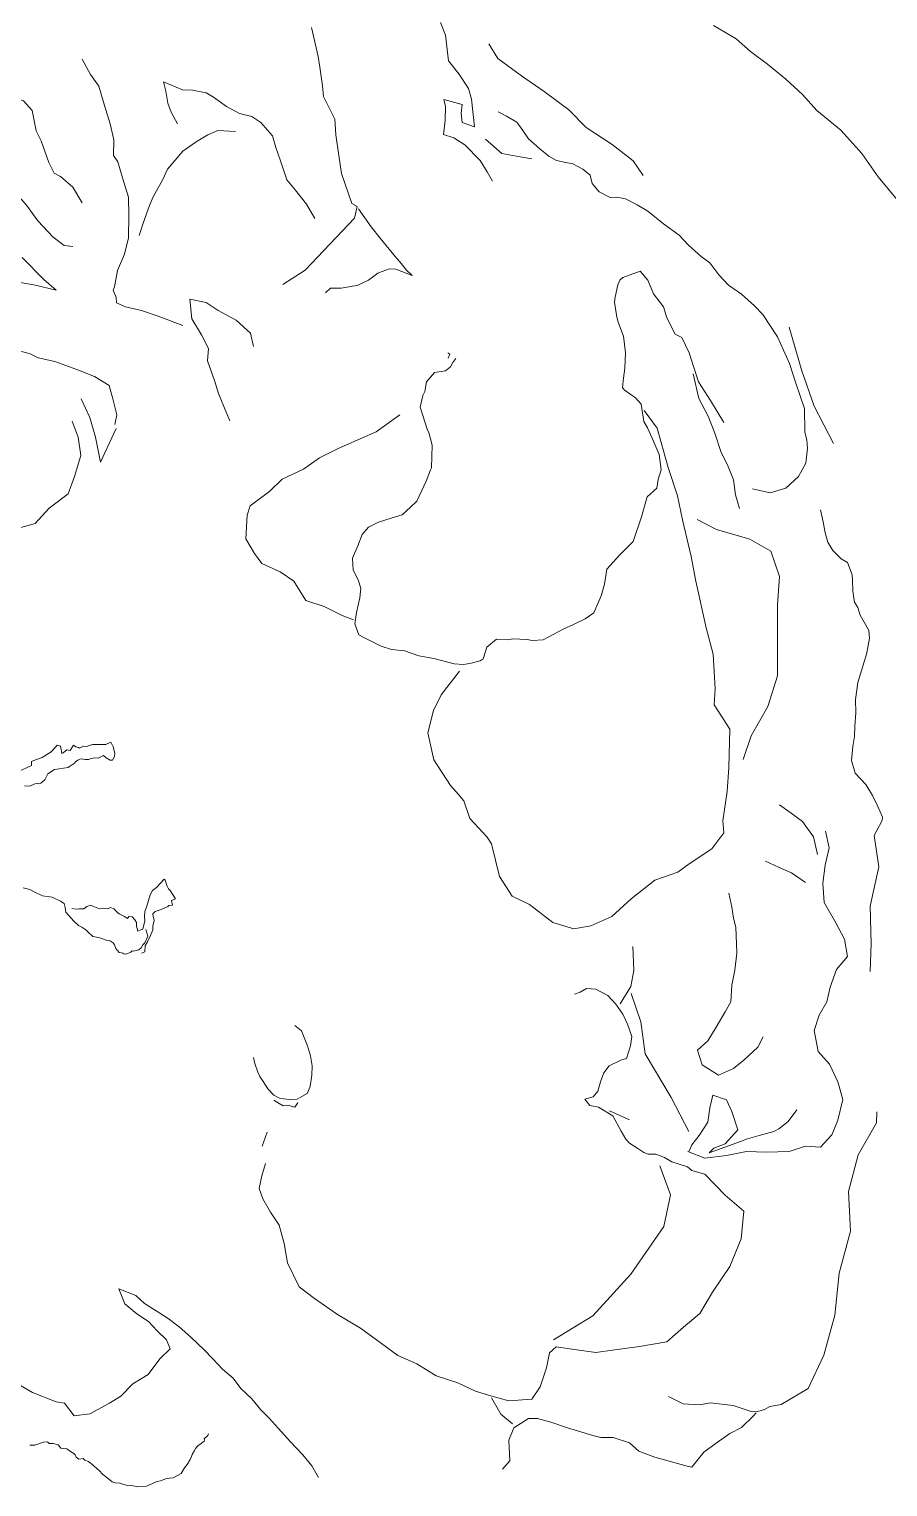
# Model space of a CAD drawing. Extents: x 683321 to 688873, y 7661944 to 7668387.
# Drawn here: x 685194.4 to 685359.1, y 7664248.9 to 7664528.6 of the extents above; entities that cross this region are included whole.
import ezdxf

# ---------------------------------------------------------------- set-up
doc = ezdxf.new("R2010")
doc.units = 0
doc.header["$MEASUREMENT"] = 0
doc.layers.add('01 CRESTA_Line', color=3, linetype='Continuous', lineweight=20)

msp = doc.modelspace()

# ---------------------------------------------------------------- linework, layer by layer
at = {"layer": '01 CRESTA_Line'}
for points in [[(685204.61, 7664495.29, 4215.6), (685202.82, 7664498.28, 4217.39), (685200.43, 7664500.32, 4217.46), (685199.24, 7664500.96, 4216.79), (685198.22, 7664503.05, 4216.8), (685196.76, 7664507.18, 4217.44), (685195.8, 7664509.11, 4217.53), (685194.98, 7664512.97, 4216.91), (685193.32, 7664514.83, 4216.83), (685191.01, 7664515.7, 4216.66), (685189.36, 7664518.38, 4215.74), (685187.35, 7664521.62, 4214.94), (685186.06, 7664523.59, 4214.8), (685184.7, 7664525.67, 4214), (685182.91, 7664528.21, 4213.83)], [(685243.09, 7664479.64, 4214.17), (685247.37, 7664482.38, 4214.47), (685256.85, 7664492.31, 4215.29), (685257.32, 7664494.61, 4215.3), (685256.33, 7664495.16, 4215.3), (685254.33, 7664500.92, 4214.57), (685253.8, 7664504.36, 4214.62), (685253.25, 7664508.34, 4214.5), (685253.05, 7664511.31, 4214.97), (685250.91, 7664515.7, 4215.74), (685250.68, 7664517.75, 4215.93), (685250.16, 7664521.29, 4216.02), (685249.84, 7664523.33, 4216.28), (685248.59, 7664528.92, 4217.7)], [(685283.3, 7664499.46, 4211.35), (685282.3, 7664501.24, 4212.14), (685280.95, 7664503.4, 4213), (685278.02, 7664506.41, 4213.86), (685275.91, 7664507.73, 4213.41), (685273.91, 7664508.4, 4212.95), (685274.2, 7664511.17, 4212.92), (685274.32, 7664513.78, 4213.02), (685273.98, 7664515.14, 4213.27), (685277.49, 7664514.15, 4211.94), (685277.27, 7664512.49, 4211.77), (685277.51, 7664510.69, 4211.66), (685279.82, 7664509.85, 4211.85), (685279.29, 7664515.15, 4212.48), (685278.7, 7664517.24, 4212.89), (685276.87, 7664520.02, 4213.54), (685274.84, 7664522.53, 4214.19), (685274.32, 7664527.42, 4214.18), (685273.32, 7664529.86, 4213.51)], [(685325.69, 7664529.3, 4209.13), (685330.06, 7664526.76, 4209.09), (685332.79, 7664524.31, 4209.17), (685336.05, 7664521.86, 4209.22), (685339.59, 7664518.98, 4209.04), (685342.75, 7664516.07, 4209.29), (685345.53, 7664513, 4209.39), (685350.14, 7664509.22, 4209.59), (685354.11, 7664504.76, 4209.61), (685357.29, 7664500.29, 4209.82), (685360.97, 7664495.77, 4209.77)], [(685282.58, 7664525.78, 4208.52), (685284.31, 7664522.97, 4209.04), (685288.89, 7664519.64, 4209.32), (685293.2, 7664516.63, 4209.21), (685297.94, 7664513.14, 4209.23), (685301.27, 7664509.72, 4209.34), (685306.26, 7664506.49, 4209.42), (685310.28, 7664503.35, 4208.83), (685312.17, 7664500.51, 4208.82)], [(685204.58, 7664522.82, 4214.21), (685206.21, 7664519.89, 4214.22), (685207.82, 7664517.67, 4214.17), (685208.86, 7664513.97, 4214.33), (685209.99, 7664510.42, 4214.57), (685210.67, 7664507.4, 4215.22), (685210.62, 7664504.35, 4215.15), (685211.46, 7664503.13, 4216), (685212.33, 7664500.07, 4215.7), (685213.48, 7664496.37, 4215.73), (685213.56, 7664492.84, 4215.46), (685213.46, 7664488.57, 4215.73), (685212.7, 7664485.41, 4216.11), (685211.35, 7664482.28, 4215.59), (685210.79, 7664479.16, 4216.06), (685210.56, 7664478.53, 4216.28), (685211.11, 7664477.14, 4215.76), (685211.17, 7664476.07, 4215.31), (685212.92, 7664475.33, 4214.73), (685216, 7664474.6, 4213.94), (685218.96, 7664473.6, 4213.22), (685223.91, 7664471.72, 4212.97)], [(685175.22, 7664519, 4214.93), (685176.78, 7664517.11, 4215.45), (685178.37, 7664515.17, 4216), (685179.13, 7664514.06, 4216.62), (685182.66, 7664509.54, 4217.28), (685185.74, 7664505.24, 4217.09), (685188.81, 7664500.97, 4217.11), (685191.52, 7664497.6, 4217.11), (685193.91, 7664494.86, 4217.03), (685196.13, 7664491.8, 4216.8), (685199.04, 7664488.68, 4216.11), (685201.14, 7664487.07, 4215.93), (685202.83, 7664486.92, 4216.07)], [(685249.21, 7664492.28, 4214.66), (685247.6, 7664495.03, 4214.68), (685245.43, 7664497.79, 4214.14), (685243.83, 7664499.69, 4214.74), (685242.63, 7664503.37, 4214.77), (685241.76, 7664505.92, 4215.22), (685241.1, 7664508.17, 4215.5), (685238.85, 7664510.72, 4216.73), (685237.17, 7664511.86, 4216.63), (685234.77, 7664512.4, 4215.96), (685232.31, 7664513.79, 4215.26), (685229.76, 7664515.54, 4215.3), (685228.41, 7664516.37, 4215.22), (685225.78, 7664516.92, 4214.59), (685223.83, 7664516.99, 4214.74), (685221.44, 7664518.01, 4214.72), (685220.17, 7664518.51, 4214.44), (685220.67, 7664516.68, 4213.76), (685221.05, 7664514.41, 4213.05), (685221.69, 7664512.68, 4212.5), (685222.88, 7664510.42, 4211.56)], [(685333.2, 7664440.41, 4214.55), (685336.58, 7664439.65, 4214.6), (685339.54, 7664440.51, 4215.2), (685342.01, 7664442.75, 4214.54), (685343.42, 7664445.35, 4214.69), (685343.71, 7664448.19, 4215.07), (685343.6, 7664449.72, 4214.96), (685343.22, 7664451.35, 4215.19), (685343.14, 7664455.85, 4215.04), (685341.46, 7664460.68, 4215.12), (685340.27, 7664464.47, 4215.16), (685337.94, 7664469.6, 4215.11), (685335.16, 7664473.84, 4214.63), (685333.55, 7664475.51, 4214.18), (685331.07, 7664477.76, 4213.61), (685328.56, 7664479.48, 4213.31), (685326.72, 7664481.47, 4213.08), (685325.01, 7664483.75, 4212.93), (685323.33, 7664485, 4212.83), (685320.92, 7664487.16, 4212.46), (685319.12, 7664489.08, 4212.48), (685316.11, 7664491.24, 4212.16), (685313.08, 7664493.71, 4211.68), (685311.04, 7664494.92, 4211.28), (685308.83, 7664496.05, 4211.08), (685307.15, 7664496.4, 4211.08), (685305.86, 7664496.3, 4211.51), (685303.79, 7664497.37, 4211.14), (685302.39, 7664499.02, 4210.13), (685302.03, 7664500.62, 4209.56), (685300.63, 7664501.74, 4209.73), (685298.69, 7664502.78, 4209.48), (685297.05, 7664503.09, 4209.5), (685295.57, 7664503.39, 4209.42), (685294.11, 7664504.26, 4209.66), (685292.39, 7664505.67, 4209.63), (685290.23, 7664507.56, 4208.95), (685289.11, 7664509.17, 4209.02), (685287.97, 7664510.76, 4208.96), (685285.99, 7664511.92, 4208.91), (685284.41, 7664512.74, 4209.22)], [(685234.03, 7664508.99, 4213.85), (685230.62, 7664509.17, 4213.68), (685228.68, 7664508.33, 4213.16), (685226.45, 7664506.98, 4213.2), (685223.92, 7664505.2, 4213.6), (685220.94, 7664501.73, 4213.88), (685220.09, 7664499.79, 4214.17), (685218.2, 7664496.45, 4214.6), (685217.53, 7664494.74, 4214.74), (685216.31, 7664491.41, 4214.84), (685215.55, 7664489.02, 4215.24)], [(685290.87, 7664503.75, 4209.14), (685288.61, 7664504.13, 4209.62), (685285.1, 7664504.74, 4211.14), (685281.97, 7664507.47, 4211.82)], [(685251.28, 7664477.99, 4215.85), (685252.22, 7664478.92, 4215.93), (685254.29, 7664478.88, 4215.97), (685256.48, 7664479.28, 4215.67), (685257.35, 7664479.4, 4215.52), (685259.54, 7664480.47, 4215.35), (685261.3, 7664481.81, 4215.45), (685262.17, 7664482.1, 4215.24), (685263.55, 7664482.59, 4215.1), (685264.78, 7664482.56, 4214.91), (685267.87, 7664481.37, 4214.98), (685266.8, 7664482.34, 4215.33), (685265.51, 7664483.96, 4215.17), (685264.65, 7664484.97, 4215.06), (685261.73, 7664488.51, 4214.55), (685260.05, 7664490.65, 4214.81), (685257.6, 7664494.15, 4215.17)], [(685193.07, 7664484.77, 4216.71), (685197.23, 7664480.56, 4216.34), (685199.6, 7664478.53, 4216.04), (685195.31, 7664479.53, 4215.75), (685191.94, 7664480.15, 4215.71)], [(685327.69, 7664453.12, 4214.68), (685325.14, 7664457.35, 4215.47), (685322.81, 7664460.97, 4215.45), (685321.94, 7664463.66, 4215.1), (685321, 7664466.52, 4215.11), (685319.6, 7664469.45, 4215.07), (685318.33, 7664470.11, 4214.8), (685316.76, 7664473.23, 4214.13), (685316.12, 7664475.31, 4214.34), (685314.16, 7664477.84, 4214.86), (685313.09, 7664480.46, 4214.35), (685311.65, 7664482.17, 4214.87), (685308.29, 7664480.97, 4214.73), (685307.72, 7664480.44, 4214.95), (685307.33, 7664479.53, 4215.14), (685306.83, 7664477.19, 4215.7), (685306.72, 7664476.22, 4215.8), (685307.16, 7664473.33, 4215.83), (685307.38, 7664472.37, 4215.83), (685308.41, 7664469.72, 4216.22), (685308.79, 7664466.48, 4217.02), (685308.67, 7664463.59, 4217.28), (685308.43, 7664461.63, 4216.86), (685308.22, 7664459.84, 4216.5), (685308.53, 7664459.41, 4216.82), (685310.72, 7664457.89, 4217.81), (685311.81, 7664456.67, 4218.5), (685312.35, 7664453.35, 4219.25), (685313.01, 7664452.12, 4219.47), (685313.92, 7664450.16, 4219.39), (685315.24, 7664447.02, 4219.69), (685315.67, 7664444.06, 4219.78), (685315.06, 7664442.2, 4218.8), (685314.8, 7664440.54, 4218.38), (685312.95, 7664438.87, 4218.75), (685311.88, 7664435.07, 4219.86), (685310.3, 7664430.28, 4219.87), (685307.67, 7664427.71, 4219.37), (685305.22, 7664424.99, 4219.87), (685304.77, 7664422.12, 4219.38), (685304.13, 7664419.88, 4219.26), (685302.74, 7664416.65, 4219.64), (685301.09, 7664415.48, 4219.61), (685298.81, 7664414.38, 4219.6), (685296.86, 7664413.46, 4219.55), (685293.04, 7664411.41, 4219.77), (685290.92, 7664411.34, 4219.86), (685289.94, 7664411.53, 4219.88), (685287.15, 7664411.62, 4219.82), (685286.43, 7664411.46, 4220.05), (685284.09, 7664411.55, 4219.64), (685282.22, 7664410.01, 4219.36), (685281.49, 7664407.81, 4219.31), (685280.95, 7664407.43, 4219.34), (685278.96, 7664406.91, 4219.45), (685277.67, 7664406.72, 4219.8), (685275.92, 7664406.86, 4220.05), (685272.04, 7664407.88, 4219.38), (685269.18, 7664408.36, 4219.29), (685266.41, 7664409.33, 4219.05), (685263.95, 7664409.57, 4219.39), (685261.97, 7664410.22, 4219.48), (685258.6, 7664411.87, 4219.83), (685257.68, 7664412.42, 4219.9), (685256.93, 7664414.48, 4220.22), (685257.23, 7664416.7, 4220.13), (685257.86, 7664419.49, 4219.85), (685258.07, 7664421.33, 4219.88), (685257.53, 7664422.97, 4219.79), (685256.58, 7664424.82, 4219.34), (685256.42, 7664427.09, 4219.43), (685257.5, 7664429.47, 4219.14), (685258.3, 7664431.67, 4218.86), (685259.54, 7664433.04, 4218.54), (685261.45, 7664434.04, 4218.27), (685264.07, 7664434.82, 4219.05), (685265.96, 7664435.44, 4218.47), (685267.56, 7664436.89, 4217.95), (685268.8, 7664438.05, 4217.53), (685270.58, 7664441.88, 4217.06), (685271.42, 7664444.06, 4216.66), (685271.63, 7664444.43, 4216.84), (685271.73, 7664448.79, 4215.92), (685271.07, 7664451.19, 4215.86), (685270.83, 7664451.64, 4215.98), (685269.42, 7664456.08, 4215.58), (685269.95, 7664458.29, 4215.21), (685270.33, 7664459.07, 4214.92), (685270.65, 7664460.93, 4214.92), (685272.21, 7664462.73, 4215.19), (685273.02, 7664462.88, 4215.14), (685274.29, 7664463.06, 4214.94), (685275.27, 7664463.79, 4214.84), (685275.68, 7664464.64, 4214.8), (685276.26, 7664465.41, 4214.65)], [(685237.44, 7664467.69, 4215.81), (685236.88, 7664470.26, 4215.78), (685234.12, 7664472.78, 4214.58), (685230.66, 7664474.62, 4214.34), (685228.36, 7664476.17, 4214.01), (685225.23, 7664476.78, 4213.72), (685225.64, 7664473.03, 4212.29), (685227.49, 7664469.93, 4211.79), (685228.82, 7664467.35, 4211.58), (685228.64, 7664464.99, 4211.69), (685229.98, 7664461.19, 4211.53), (685230.72, 7664458.73, 4211.52), (685232.2, 7664455.12, 4211.29), (685232.94, 7664453.45, 4211.28)], [(685348.69, 7664449.08, 4211.18), (685345.02, 7664456.28, 4211.36), (685342.66, 7664463.04, 4211.48), (685340.22, 7664471.45, 4211.65)], [(685187.24, 7664467.62, 4216.83), (685191.35, 7664467.21, 4216.62), (685194.63, 7664466.29, 4215.76), (685196.14, 7664465.54, 4216.13), (685199.33, 7664464.84, 4215.84), (685203.6, 7664463.28, 4215.01), (685206.99, 7664461.98, 4214.62), (685209.81, 7664460.25, 4214.26), (685210.46, 7664457.67, 4214.38), (685211.23, 7664454.64, 4213.5), (685210.86, 7664452.76, 4213.32)], [(685274.76, 7664466.52, 4214.58), (685275.09, 7664466.22, 4214.76), (685274.83, 7664465.49, 4214.85)], [(685330.66, 7664436.61, 4217.21), (685329.91, 7664439.26, 4217.28), (685329.5, 7664442.15, 4216.53), (685328.39, 7664445.03, 4217.41), (685327.14, 7664447.4, 4217.76), (685325.96, 7664451.07, 4217.63), (685324.65, 7664454.34, 4217.22), (685322.89, 7664457.75, 4215.86), (685321.77, 7664462.45, 4214.63)], [(685204.42, 7664457.68, 4213.86), (685206.09, 7664454.12, 4213.2), (685207.16, 7664450.35, 4212.77), (685208.12, 7664445.51, 4212.11), (685211.13, 7664451.98, 4212.94)], [(685312.42, 7664455.47, 4217.25), (685314.91, 7664452.06, 4217.73), (685316.97, 7664444.52, 4218.09), (685318.8, 7664439.06, 4218.24), (685319.75, 7664434.49, 4218.46), (685321.4, 7664427.46, 4218.94), (685322.31, 7664422.68, 4219.12), (685324.3, 7664413.72, 4219.59), (685325.62, 7664408.66, 4219.33), (685326.03, 7664402.06, 4219.04), (685325.81, 7664398.97, 4219.12), (685328.82, 7664394.32, 4219.76), (685328.63, 7664386.95, 4219.69), (685328.29, 7664382.37, 4219.78), (685327.46, 7664376.7, 4220.1), (685327.66, 7664374.39, 4220.07), (685325.35, 7664371.33, 4219.38), (685321.02, 7664368.44, 4219.51), (685318.85, 7664366.89, 4219.73), (685314.44, 7664365.31, 4219.53), (685309.9, 7664361.74, 4219.35), (685306.16, 7664358.33, 4218.96), (685302.18, 7664356.59, 4218.7), (685298.89, 7664355.98, 4218.25), (685294.87, 7664357.2, 4218.92), (685290.42, 7664360.64, 4218.63), (685287.07, 7664362.23, 4218.62), (685284.66, 7664366.06, 4217.97), (685283.13, 7664372.29, 4219.02), (685282.28, 7664373.61, 4219.01), (685278.97, 7664377.15, 4218.95), (685277.78, 7664380.52, 4219.05), (685276.75, 7664381.75, 4219.22), (685275.22, 7664383.51, 4219.43), (685272.07, 7664388.42, 4219.49), (685270.91, 7664393.62, 4219.4), (685271.96, 7664397.89, 4219.21), (685273.43, 7664400.91, 4218.8), (685276.95, 7664405.41, 4218.92)], [(685202.71, 7664453.42, 4216.07), (685203.83, 7664450.31, 4215.6), (685204.37, 7664446.8, 4215.24), (685203.14, 7664442.79, 4215.14), (685201.9, 7664439.44, 4215.34), (685198.3, 7664436.71, 4216.12), (685195.56, 7664433.77, 4216.64), (685191.52, 7664432.6, 4217.43)], [(685265.53, 7664454.61, 4218.16), (685260.99, 7664451.37, 4217.78), (685255.32, 7664448.87, 4216.93), (685253.72, 7664448.13, 4217.29), (685250.13, 7664446.38, 4218.4), (685247.06, 7664444.21, 4218.53), (685242.93, 7664442.27, 4218.74), (685240.58, 7664439.96, 4219.73), (685236.84, 7664437.15, 4219.49), (685236.26, 7664435.38, 4218.93), (685236, 7664430.8, 4218.35), (685237.63, 7664428.02, 4219.87), (685239.04, 7664426.06, 4219.55), (685242.56, 7664424.46, 4219.9), (685245.2, 7664422.7, 4220.16), (685247.51, 7664419, 4219.22), (685251.01, 7664417.84, 4219.74), (685254.45, 7664416.09, 4220.43), (685256.63, 7664415.3, 4220.11)], [(685355.73, 7664347.79, 4210.58), (685355.95, 7664353.11, 4210.65), (685355.73, 7664360.33, 4210.71), (685357.42, 7664367.92, 4210.77), (685356.48, 7664373.87, 4210.67), (685358.06, 7664376.77, 4211.66), (685358.12, 7664377.42, 4211.59), (685357.18, 7664379.44, 4211.46), (685356.17, 7664381.56, 4211.02), (685354.9, 7664383.66, 4210.83), (685352.88, 7664385.85, 4210.98), (685352.16, 7664388.26, 4210.98), (685352.41, 7664390.98, 4210.77), (685352.71, 7664392.89, 4210.92), (685352.82, 7664394.88, 4210.85), (685353.01, 7664397.45, 4210.94), (685352.9, 7664400.02, 4211.01), (685353.39, 7664403.23, 4210.99), (685354.83, 7664408.02, 4210.71), (685355.13, 7664408.92, 4210.43), (685355.58, 7664411.79, 4210.6), (685355.47, 7664413.26, 4210.68), (685354.84, 7664414.36, 4210.74), (685353.85, 7664416.17, 4210.85), (685353.36, 7664417.65, 4210.81), (685352.72, 7664418.66, 4210.6), (685352.4, 7664420.8, 4210.74), (685352.38, 7664422.81, 4210.66), (685352.31, 7664423.93, 4210.69), (685351.37, 7664426.29, 4210.86), (685350.16, 7664426.97, 4210.93), (685348.61, 7664428.61, 4211.17), (685347.65, 7664430.19, 4211.03), (685347.11, 7664431.95, 4210.92), (685346.7, 7664434.1, 4211.13), (685346.2, 7664436.39, 4211.41)], [(685331.38, 7664388.48, 4219.14), (685332.9, 7664393.01, 4219.09), (685334.52, 7664395.81, 4219.04), (685336.13, 7664398.62, 4218.99), (685337.96, 7664404.55, 4218.92), (685337.95, 7664409.09, 4218.7), (685337.94, 7664413.63, 4218.48), (685337.94, 7664418.16, 4218.25), (685338.34, 7664423.62, 4218.02), (685336.7, 7664428.45, 4217.77), (685332.63, 7664430.78, 4217.51), (685326.28, 7664432.59, 4217.38), (685322.54, 7664434.5, 4217.26)], [(685193.57, 7664383.44, 4212.51), (685194.56, 7664383.38, 4212.24), (685195.51, 7664383.81, 4212.26), (685196.65, 7664383.97, 4212.58), (685197.45, 7664384.59, 4212.56), (685198.03, 7664385.74, 4212.68), (685199.31, 7664386.57, 4212.87), (685201.9, 7664386.97, 4213.62), (685202.16, 7664387.15, 4213.75), (685202.77, 7664387.52, 4214.1), (685203.13, 7664387.81, 4214.34), (685203.33, 7664388.06, 4214.25), (685203.75, 7664388.38, 4214.02), (685204.15, 7664388.52, 4213.94), (685204.43, 7664388.63, 4213.68), (685205.2, 7664388.49, 4213.36), (685205.79, 7664388.47, 4213.24), (685206.34, 7664388.7, 4213.33), (685206.96, 7664388.81, 4213.53), (685207.67, 7664388.72, 4213.69), (685208.71, 7664389.25, 4214.18), (685209.22, 7664388.79, 4213.77), (685209.99, 7664388.36, 4213.3), (685210.4, 7664388.36, 4213.06), (685210.83, 7664389.03, 4212.75), (685210.89, 7664389.68, 4212.63), (685210.55, 7664390.93, 4212.45), (685210.09, 7664391.8, 4212.57), (685209.16, 7664391.34, 4212.98), (685209.11, 7664391.33, 4213), (685206.6, 7664391.36, 4213.89), (685205.44, 7664390.97, 4213.02), (685204.84, 7664391.05, 4212.86), (685204.12, 7664390.65, 4213.26), (685203.92, 7664390.78, 4213.41), (685203.36, 7664390.93, 4213.53), (685202.93, 7664391.23, 4213.86), (685202.27, 7664390.23, 4213.82), (685201.69, 7664390.35, 4213.68), (685200.96, 7664389.77, 4213.38), (685200.68, 7664389.62, 4213.35), (685200.6, 7664390.37, 4212.92), (685200.42, 7664391.02, 4212.77), (685199.83, 7664391.25, 4213.04), (685199.82, 7664391.24, 4213.02), (685199.41, 7664390.77, 4212.76), (685198.67, 7664389.94, 4212.59), (685196.9, 7664388.88, 4212.89), (685195.62, 7664388.4, 4212.84), (685194.87, 7664388.09, 4212.82), (685194.88, 7664387.34, 4212.24), (685192.16, 7664386.06, 4212.26)], [(685345.61, 7664370.24, 4213.89), (685344.85, 7664373.63, 4213.87), (685342.77, 7664376.57, 4214.31), (685340.57, 7664378.19, 4214.4), (685338.38, 7664379.8, 4214.49)], [(685320.76, 7664313.28, 4214.25), (685324, 7664312, 4214.85), (685328.17, 7664312.53, 4215.84), (685332.03, 7664313.25, 4215.77), (685335.83, 7664313.17, 4216), (685340.22, 7664313.26, 4215.58), (685343.34, 7664314.28, 4215.17), (685346.21, 7664314.13, 4214.1), (685348.4, 7664316.44, 4213.89), (685349.51, 7664319.29, 4214.07), (685350.5, 7664323.26, 4213.5), (685349.56, 7664326.67, 4214.18), (685347.94, 7664330.01, 4215.07), (685345.75, 7664332.45, 4215.36), (685344.99, 7664336.47, 4214.6), (685345.94, 7664339.45, 4214.98), (685347.44, 7664341.98, 4214.93), (685348.05, 7664344.82, 4214.79), (685349.26, 7664348.17, 4214.78), (685351.41, 7664350.66, 4214.07), (685350.79, 7664354.02, 4214.44), (685349.13, 7664357.17, 4214.68), (685346.94, 7664361.07, 4214.81), (685346.65, 7664364.77, 4214.09), (685347.08, 7664368.22, 4213.3), (685347.86, 7664371.53, 4212.82), (685347.2, 7664374.76, 4213.07)], [(685335.67, 7664368.99, 4214.04), (685338.18, 7664367.85, 4213.88), (685340.68, 7664366.71, 4213.72), (685343.34, 7664364.88, 4213.57)], [(685202.64, 7664359.9, 4213.25), (685203.45, 7664359.79, 4213.2), (685204.04, 7664359.81, 4213.16), (685204.51, 7664359.86, 4213.08), (685204.92, 7664359.85, 4213.16), (685205.48, 7664360.28, 4212.8), (685206.23, 7664360.56, 4212.84), (685206.67, 7664360.32, 4212.74), (685207.94, 7664359.86, 4212.56), (685208.74, 7664359.97, 4212.64), (685209.51, 7664359.85, 4212.67), (685210.01, 7664360.06, 4212.88), (685210.7, 7664359.86, 4213.03), (685211.43, 7664359.07, 4213), (685211.7, 7664358.89, 4213.08), (685212.23, 7664358.61, 4213.25), (685212.7, 7664358.38, 4213.47), (685213.32, 7664357.96, 4213.66), (685213.53, 7664358.39, 4213.88), (685214.19, 7664358.27, 4214.1), (685214.71, 7664357.75, 4214.14), (685215.05, 7664357.2, 4214.31), (685215.03, 7664356.5, 4214.55), (685215.27, 7664355.53, 4214.74), (685215.86, 7664355.82, 4214.58), (685216.22, 7664355.92, 4214.18), (685216.61, 7664357.52, 4214.74), (685216.53, 7664358.39, 4214.55), (685216.62, 7664359.31, 4214.31), (685216.76, 7664359.67, 4213.83), (685217.02, 7664360.34, 4213.93), (685217.33, 7664361.42, 4213.74), (685217.63, 7664362.53, 4213.74), (685218.07, 7664363.35, 4213.74), (685218.88, 7664363.92, 4213.74), (685220.31, 7664365.54, 4213.74), (685220.54, 7664365.32, 4213.7), (685220.73, 7664364.76, 4213.57), (685220.91, 7664364.19, 4213.89), (685221.16, 7664363.65, 4214.23), (685221.47, 7664363.33, 4214.03), (685222.53, 7664361.76, 4214.17), (685221.73, 7664361.41, 4213.82), (685221.95, 7664360.56, 4214.31), (685221.21, 7664360.47, 4214.54), (685221.04, 7664360.27, 4214.67), (685219.73, 7664359.71, 4213.66), (685218.58, 7664359.33, 4212.97), (685218.13, 7664358.87, 4212.81), (685218.21, 7664358.45, 4212.76), (685218.4, 7664357.6, 4212.96), (685218.13, 7664356.53, 4213.59), (685218.13, 7664355.8, 4213.71), (685217.71, 7664354.74, 4213.89), (685217.11, 7664353.51, 4213.71), (685216.68, 7664352.75, 4213.75), (685216.63, 7664351.61, 4213.78), (685215.97, 7664351.34, 4213.8)], [(685193.28, 7664363.88, 4212.72), (685194.59, 7664363.52, 4213.17), (685195.4, 7664363.08, 4213.27), (685196.99, 7664362.34, 4213.34), (685198.82, 7664362.05, 4213.32), (685200.47, 7664361.3, 4213), (685201.13, 7664360.86, 4213.13), (685201.31, 7664360.07, 4213.04), (685201.46, 7664359.21, 4213.11), (685201.97, 7664358.59, 4212.96), (685202.52, 7664358.01, 4212.76), (685203.02, 7664357.49, 4212.73), (685203.87, 7664356.66, 4212.75), (685204.52, 7664356.31, 4212.35), (685205.32, 7664355.82, 4212.29), (685205.7, 7664355.41, 4212.32), (685206.67, 7664354.54, 4212.59), (685207.74, 7664354.31, 4212.43), (685208.4, 7664354.15, 4212.58), (685209.23, 7664353.79, 4212.63), (685209.98, 7664353.69, 4212.63), (685210.52, 7664353.3, 4212.74), (685210.79, 7664352.93, 4212.65), (685211.03, 7664352.19, 4212.67), (685211.71, 7664351.45, 4212.83), (685212.15, 7664351.36, 4213.09), (685212.42, 7664351.34, 4213.38), (685212.61, 7664351.19, 4213.59), (685213.04, 7664351.15, 4213.52), (685213.96, 7664351.53, 4213.61), (685214.2, 7664351.75, 4213.5), (685214.44, 7664351.7, 4213.54), (685215.49, 7664351.94, 4213.74), (685215.92, 7664352.33, 4213.74), (685216.25, 7664352.91, 4213.74), (685216.61, 7664353.28, 4213.74), (685217.21, 7664354.56, 4213.74), (685216.79, 7664355.88, 4213.74)], [(685335.19, 7664335.3, 4215.28), (685334.19, 7664333.29, 4215.29), (685331.51, 7664330.77, 4215.38), (685329.53, 7664329.2, 4215.24), (685326.68, 7664327.93, 4214.77), (685323.52, 7664329.89, 4214.91), (685322.64, 7664332.73, 4214.67), (685324.62, 7664334.53, 4215.19), (685326.23, 7664337.13, 4214.99), (685327.91, 7664340.04, 4215.04), (685329.02, 7664342, 4215.47), (685329.22, 7664345.17, 4215.62), (685329.78, 7664348.08, 4215.56), (685330.19, 7664351.33, 4215.45), (685330.07, 7664353.12, 4215.41), (685329.99, 7664356.33, 4215.12), (685329.52, 7664358.03, 4215.04), (685329.19, 7664360.16, 4215.09), (685328.66, 7664362.84, 4214.82)], [(685310.25, 7664352.63, 4214.01), (685310.42, 7664348.02, 4214.29), (685309.81, 7664344.95, 4214.67), (685307.81, 7664341.62, 4215.22)], [(685239.74, 7664310.98, 4215.16), (685239.05, 7664308.61, 4215.19), (685238.54, 7664306.18, 4216.48), (685239.25, 7664304.16, 4216.61), (685240.74, 7664301.61, 4216.27), (685242.37, 7664299.13, 4216.58), (685243.36, 7664295.61, 4216.76), (685244.01, 7664291.92, 4216.36), (685246.2, 7664287.31, 4216.09), (685249.18, 7664285.07, 4215.75), (685253.6, 7664281.99, 4216.1), (685257.99, 7664279.4, 4215.75), (685261.05, 7664277.13, 4215.97), (685265.15, 7664274.11, 4216.27), (685268.77, 7664272.51, 4216.08), (685272.52, 7664270.21, 4216.04), (685276.65, 7664268.88, 4216.66), (685280.02, 7664267.31, 4216.6), (685282.71, 7664266.47, 4216.55), (685286.46, 7664265.46, 4216.3), (685290.85, 7664265.78, 4216.33), (685292.45, 7664268.15, 4216.44), (685293.69, 7664271.77, 4216.57), (685294.22, 7664274.66, 4216.59), (685295.54, 7664275.78, 4216.59), (685299.01, 7664275.29, 4215.63), (685303.15, 7664274.74, 4216.35), (685306.76, 7664275.2, 4216.68), (685311.48, 7664275.89, 4214.92), (685316.71, 7664276.74, 4216.32), (685319.92, 7664279.54, 4214.8), (685323.04, 7664282.19, 4215.94), (685325.47, 7664286.29, 4215.31), (685328.82, 7664291.23, 4215.81), (685330.99, 7664296.52, 4215), (685331.49, 7664301.8, 4214.48), (685327.91, 7664304.88, 4214.75), (685324.01, 7664308.9, 4216.64), (685321.55, 7664309.65, 4217.5), (685320.68, 7664310.32, 4217.59), (685317.69, 7664311.32, 4217.89), (685316.29, 7664312.13, 4217.97), (685314.66, 7664312.79, 4217.92), (685313.19, 7664312.74, 4217.29), (685312.3, 7664313.07, 4217.02), (685311.2, 7664313.86, 4216.3), (685309.56, 7664314.89, 4216.51), (685308.85, 7664315.64, 4216.68), (685308.01, 7664317.17, 4216.3), (685306.36, 7664320.14, 4216.49), (685303.61, 7664321.76, 4216.54), (685301.95, 7664322.13, 4215.88), (685301, 7664323.34, 4215.32), (685302.59, 7664323.74, 4215.77), (685303.49, 7664324.83, 4216.03), (685304.04, 7664326.66, 4215.76), (685304.67, 7664328.34, 4215.5), (685305.7, 7664329.73, 4215.36), (685307.89, 7664330.79, 4216.02), (685309.03, 7664331.1, 4216.44), (685309.32, 7664332.17, 4216.25), (685309.8, 7664333.57, 4215.99), (685310.02, 7664335.34, 4215.83), (685309.22, 7664337.68, 4215.53), (685308.27, 7664339.59, 4215.3), (685306.98, 7664341.53, 4214.96), (685305.41, 7664343.22, 4214.3), (685303.11, 7664344.44, 4213.16), (685301.33, 7664344.57, 4212.15), (685300.09, 7664343.86, 4211.65), (685299.06, 7664343.45, 4211.45)], [(685309.92, 7664343.56, 4214.04), (685311.75, 7664338.18, 4214.34), (685312.58, 7664332.04, 4214.67), (685317.57, 7664323.61, 4214.91), (685320.95, 7664317.08, 4214.77)], [(685237.46, 7664331.33, 4212.1), (685237.75, 7664330.14, 4212.35), (685238.29, 7664328.48, 4212.71), (685238.66, 7664327.65, 4213.17), (685239.3, 7664326.72, 4213.35), (685240.18, 7664325.29, 4213.73), (685241.36, 7664324.1, 4213.87), (685242.45, 7664323.51, 4214.09), (685243.25, 7664323.4, 4214.16), (685244.78, 7664323.2, 4214.39), (685245.87, 7664323.33, 4214.43), (685246.73, 7664323.82, 4214.24), (685247.74, 7664324.39, 4214.16), (685248.33, 7664325.72, 4213.96), (685248.65, 7664327.94, 4213.66), (685248.69, 7664329.7, 4213.49), (685248.39, 7664331.65, 4213.15), (685247.84, 7664333.55, 4212.79), (685246.7, 7664336.44, 4212.55), (685245.38, 7664337.44, 4212.33)], [(685341.69, 7664321.25, 4215.39), (685340.02, 7664319.06, 4215.91), (685338.23, 7664317.64, 4216.16), (685337.26, 7664317.12, 4215.92), (685334.43, 7664316.35, 4215.74), (685332.23, 7664315.7, 4215.97), (685330.87, 7664315.19, 4216.05), (685324.84, 7664313.03, 4215.54), (685325.74, 7664313.94, 4215.57), (685327.95, 7664314.73, 4215.75), (685330.34, 7664317.4, 4214.54), (685329.21, 7664320.94, 4214.53), (685328.18, 7664323.17, 4214.43), (685325.54, 7664324.06, 4213.63), (685324.96, 7664321.65, 4213.78), (685324.62, 7664318.87, 4213.55), (685322.96, 7664316.36, 4213.93), (685321.51, 7664314.56, 4214.39), (685320.97, 7664313.24, 4214.29)], [(685245.94, 7664322.66, 4214.32), (685245.93, 7664322.55, 4214.32), (685245.38, 7664321.81, 4214.12), (685244.27, 7664322.08, 4214.23), (685243.15, 7664322.06, 4214.1), (685242.4, 7664322.47, 4213.97), (685241.34, 7664323.14, 4214.02)], [(685305.73, 7664321.05, 4217.07), (685309.55, 7664319.34, 4217.12)], [(685317.03, 7664266.24, 4211.64), (685319.87, 7664264.83, 4211.83), (685323.01, 7664264.65, 4212.09), (685325.07, 7664265.08, 4212.19), (685329.45, 7664264.53, 4212.69), (685333.1, 7664263.34, 4213.42), (685334.19, 7664263.38, 4213.43), (685335.48, 7664263.8, 4213.43), (685336.51, 7664264.32, 4213.44), (685338.66, 7664264.71, 4212.58), (685343.83, 7664267.78, 4211.34), (685346.86, 7664274.2, 4210.55), (685348.98, 7664281.88, 4209.85), (685349.79, 7664289.96, 4211), (685351.98, 7664297.98, 4211.15), (685351.61, 7664305.59, 4209.97), (685353.44, 7664312.65, 4210.13), (685356.96, 7664318.8, 4210.89), (685356.99, 7664320.88, 4210.02)], [(685239.13, 7664314.32, 4214.84), (685240.09, 7664317, 4214.51)], [(685294.99, 7664277.11, 4217.34), (685302.53, 7664281.77, 4217.07), (685309.81, 7664289.71, 4217.06), (685316.17, 7664298.9, 4216.68), (685317.44, 7664304.96, 4215.39), (685315.42, 7664310.51, 4217.02)], [(685249.9, 7664250.73, 4206.29), (685248.67, 7664252.94, 4206.45), (685246.95, 7664255.1, 4206.75), (685244.59, 7664257.56, 4207), (685242.19, 7664260.21, 4207.23), (685240.44, 7664262.13, 4207.71), (685238.86, 7664263.7, 4207.74), (685237.13, 7664265.82, 4207.97), (685235.03, 7664267.79, 4208.34), (685233.57, 7664269.76, 4208.42), (685231.5, 7664271.51, 4208.64), (685229.69, 7664273.51, 4208.93), (685228.01, 7664275.23, 4209.14), (685225.47, 7664277.67, 4209.49), (685223.21, 7664279.64, 4209.87), (685221.07, 7664281.21, 4210.01), (685218.78, 7664282.7, 4210.24), (685216.55, 7664284.08, 4210.53), (685214.87, 7664285.66, 4210.74), (685211.62, 7664286.93, 4211.28), (685212.79, 7664284.06, 4211.4), (685215.09, 7664282.1, 4211.53), (685217.35, 7664280.67, 4211.42), (685219.01, 7664278.89, 4211.52), (685220.78, 7664277.16, 4211.85), (685221.49, 7664275.39, 4212.42), (685219.48, 7664273.49, 4212.66), (685217.26, 7664270.48, 4212.91), (685214.32, 7664268.69, 4212.94), (685211.99, 7664266.32, 4213.13), (685209.83, 7664264.97, 4212.9), (685206.06, 7664262.96, 4212.77), (685203.05, 7664262.54, 4212.51), (685201.19, 7664264.97, 4212.23), (685199.62, 7664265.22, 4212.83), (685195.1, 7664267.05, 4212.79), (685189.27, 7664270.42, 4212.64)], [(685283.11, 7664266, 4213.17), (685284.89, 7664262.88, 4213.37), (685287.13, 7664261.01, 4213.31)], [(685285.24, 7664252.33, 4208.42), (685286.61, 7664253.94, 4209.45), (685286.42, 7664257.88, 4211.49), (685287.39, 7664260.23, 4213.07), (685290.21, 7664262.07, 4214.37), (685291.96, 7664262.06, 4214.52), (685294.47, 7664261.36, 4213.88), (685297.71, 7664260.28, 4212.94), (685302.52, 7664258.78, 4211.86), (685304.08, 7664258.39, 4211.39), (685306.43, 7664258.37, 4211.26), (685309.58, 7664257.4, 4211.37), (685311.38, 7664255.76, 4211.75), (685314.43, 7664254.66, 4212.55), (685320.62, 7664252.9, 4212.61), (685321.51, 7664252.73, 4212.45), (685323.86, 7664255.58, 4212.27), (685326.23, 7664257.34, 4212.29), (685328.84, 7664259.2, 4212.56), (685331.09, 7664260.34, 4212.66), (685333.33, 7664262.47, 4213.24), (685333.85, 7664263.15, 4213.51)], [(685194.54, 7664256.93, 4207.29), (685195.53, 7664256.94, 4207.35), (685197.19, 7664257.53, 4207.67), (685197.93, 7664257.54, 4207.99), (685198.27, 7664257.26, 4208.35), (685199.05, 7664257.22, 4208.57), (685199.97, 7664257.02, 4208.41), (685200.53, 7664256.38, 4208.07), (685201.63, 7664256.2, 4207.84), (685202.38, 7664255.74, 4208.12), (685203.03, 7664255.31, 4208.52), (685203.25, 7664255.07, 4208.59), (685203.48, 7664254.63, 4208.5), (685203.98, 7664254.27, 4208.46), (685204.81, 7664254.38, 4208.3), (685205.12, 7664254.06, 4208.22), (685205.84, 7664253.79, 4208.18), (685206.19, 7664253.5, 4208.13), (685206.4, 7664253.34, 4208.37), (685207.94, 7664251.99, 4208.72), (685208.47, 7664251.34, 4208.94), (685209.33, 7664250.75, 4209.04), (685210.33, 7664249.9, 4209.37), (685210.95, 7664249.73, 4209.55), (685211.8, 7664249.64, 4209.52), (685212.58, 7664249.36, 4209.44), (685213.36, 7664249.2, 4209.32), (685213.88, 7664249.25, 4209.31), (685215.2, 7664248.93, 4208.93), (685216.94, 7664249.07, 4209.16), (685217.49, 7664249.33, 4209.32), (685218.95, 7664249.96, 4209.67), (685219.64, 7664250.11, 4209.7), (685220.78, 7664250.55, 4209.64), (685222.03, 7664250.68, 4209.39), (685223.56, 7664251.52, 4209.33), (685224.22, 7664252.55, 4209.37), (685224.48, 7664252.89, 4209.36), (685224.93, 7664253.49, 4209.36), (685225.02, 7664253.7, 4209.39), (685225.31, 7664254.17, 4209.3), (685225.56, 7664254.76, 4209.13), (685225.69, 7664255.14, 4209.04), (685226.13, 7664255.88, 4208.9), (685226.33, 7664256.3, 4208.82), (685226.82, 7664256.86, 4208.81), (685227.18, 7664257.08, 4208.55), (685228.03, 7664257.69, 4208.49), (685228.05, 7664257.94, 4208.53), (685228.03, 7664258.15, 4208.41), (685228.72, 7664258.77, 4207.99), (685228.84, 7664259.13, 4207.7)]]:
    msp.add_polyline3d(points, dxfattribs=at)

doc.saveas('drawing.dxf')
